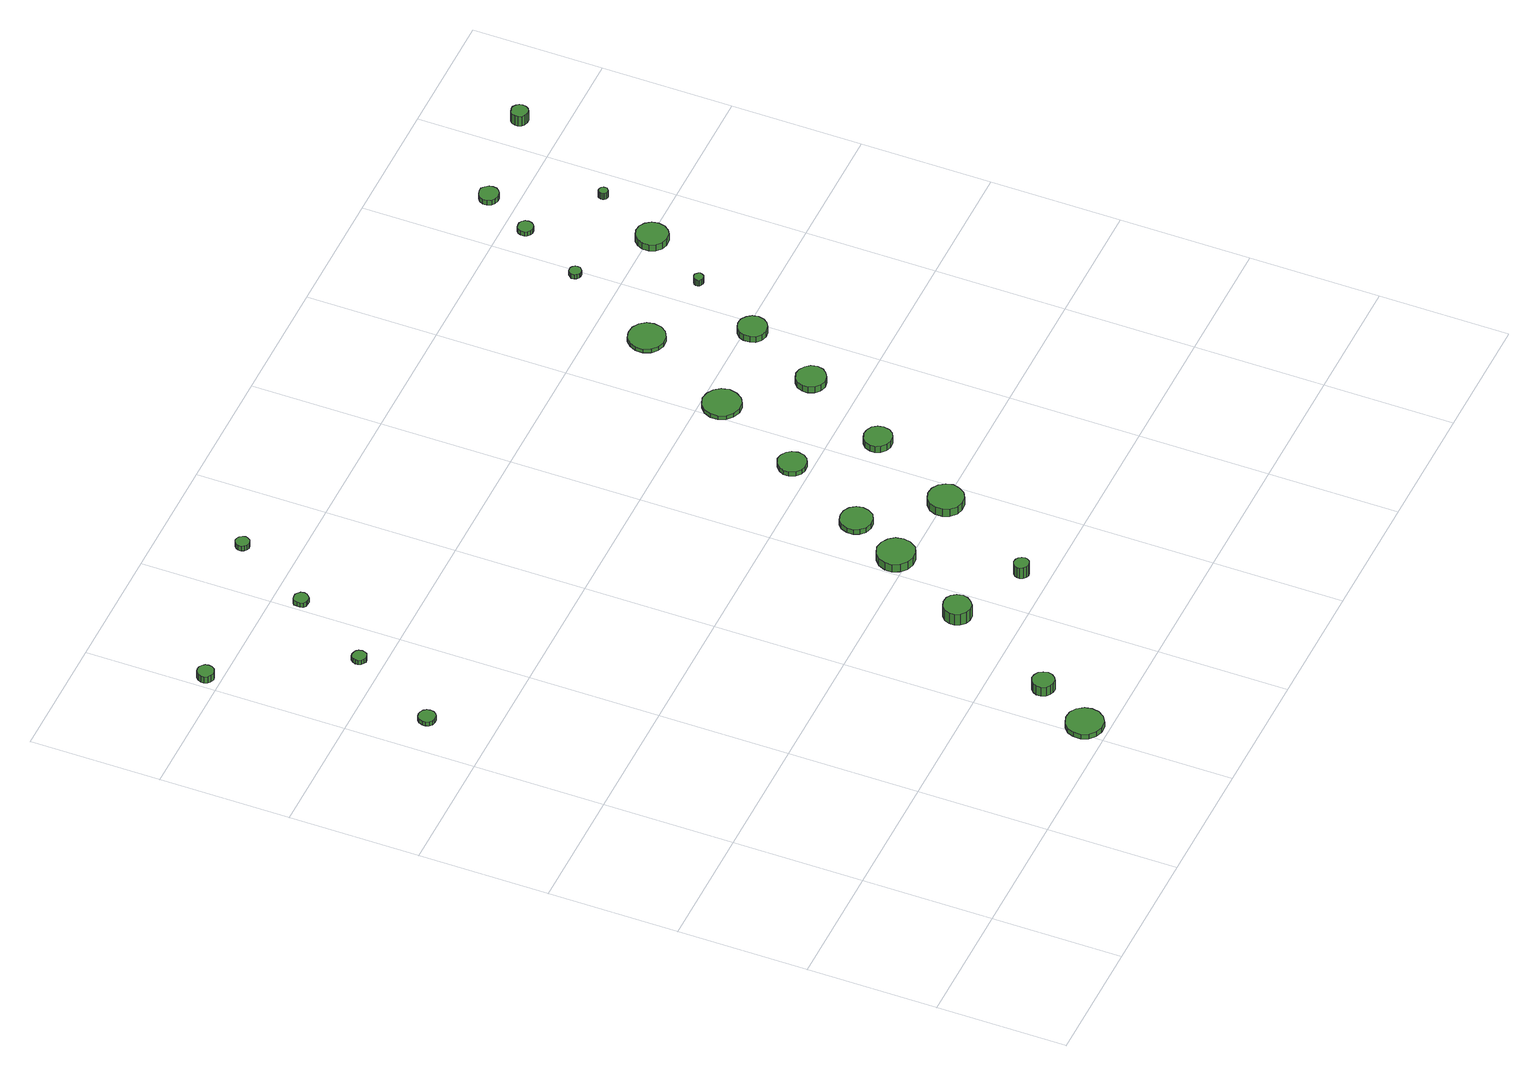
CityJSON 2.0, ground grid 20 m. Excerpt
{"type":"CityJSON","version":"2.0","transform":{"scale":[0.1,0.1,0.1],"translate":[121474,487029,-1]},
"CityObjects":{
"tree1":{"type":"SolitaryVegetationObject","attributes":{"function":"something"},"geometry":[{"type":"MultiSurface","lod":"1","boundaries":[[[0,1,2,3,4,5,6,7,8,9,10,11,12,13,14]],[[15,16,17,18,19,20,21,22,23,24,25,26,27,28,29]],[[0,29,28,1]],[[1,28,27,2]],[[2,27,26,3]],[[3,26,25,4]],[[4,25,24,5]],[[5,24,23,6]],[[6,23,22,7]],[[7,22,21,8]],[[8,21,20,9]],[[9,20,19,10]],[[10,19,18,11]],[[11,18,17,12]],[[12,17,16,13]],[[13,16,15,14]],[[14,15,29,0]]]}]},
"tree2":{"type":"SolitaryVegetationObject","attributes":{"function":"something"},"geometry":[{"type":"MultiSurface","lod":"1","boundaries":[[[30,31,32,33,34,35,36,37,38,39,40,41,42,43,44]],[[45,46,47,48,49,50,51,52,53,54,55,56,57,58,59]],[[30,59,58,31]],[[31,58,57,32]],[[32,57,56,33]],[[33,56,55,34]],[[34,55,54,35]],[[35,54,53,36]],[[36,53,52,37]],[[37,52,51,38]],[[38,51,50,39]],[[39,50,49,40]],[[40,49,48,41]],[[41,48,47,42]],[[42,47,46,43]],[[43,46,45,44]],[[44,45,59,30]]]}]},
"tree3":{"type":"SolitaryVegetationObject","attributes":{"function":"something"},"geometry":[{"type":"MultiSurface","lod":"1","boundaries":[[[60,61,62,63,64,65,66,67,68,69,70,71,72,73,74]],[[75,76,77,78,79,80,81,82,83,84,85,86,87,88,89]],[[60,89,88,61]],[[61,88,87,62]],[[62,87,86,63]],[[63,86,85,64]],[[64,85,84,65]],[[65,84,83,66]],[[66,83,82,67]],[[67,82,81,68]],[[68,81,80,69]],[[69,80,79,70]],[[70,79,78,71]],[[71,78,77,72]],[[72,77,76,73]],[[73,76,75,74]],[[74,75,89,60]]]}]},
"tree4":{"type":"SolitaryVegetationObject","attributes":{"function":"something"},"geometry":[{"type":"MultiSurface","lod":"1","boundaries":[[[90,91,92,93,94,95,96,97,98,99,100,101,102,103,104]],[[105,106,107,108,109,110,111,112,113,114,115,116,117,118,119]],[[90,119,118,91]],[[91,118,117,92]],[[92,117,116,93]],[[93,116,115,94]],[[94,115,114,95]],[[95,114,113,96]],[[96,113,112,97]],[[97,112,111,98]],[[98,111,110,99]],[[99,110,109,100]],[[100,109,108,101]],[[101,108,107,102]],[[102,107,106,103]],[[103,106,105,104]],[[104,105,119,90]]]}]},
"tree5":{"type":"SolitaryVegetationObject","attributes":{"function":"something"},"geometry":[{"type":"MultiSurface","lod":"1","boundaries":[[[120,121,122,123,124,125,126,127,128,129,130,131,132,133,134]],[[135,136,137,138,139,140,141,142,143,144,145,146,147,148,149]],[[120,149,148,121]],[[121,148,147,122]],[[122,147,146,123]],[[123,146,145,124]],[[124,145,144,125]],[[125,144,143,126]],[[126,143,142,127]],[[127,142,141,128]],[[128,141,140,129]],[[129,140,139,130]],[[130,139,138,131]],[[131,138,137,132]],[[132,137,136,133]],[[133,136,135,134]],[[134,135,149,120]]]}]},
"tree6":{"type":"SolitaryVegetationObject","attributes":{"function":"something"},"geometry":[{"type":"MultiSurface","lod":"1","boundaries":[[[150,151,152,153,154,155,156,157,158,159,160,161,162,163,164]],[[165,166,167,168,169,170,171,172,173,174,175,176,177,178,179]],[[150,179,178,151]],[[151,178,177,152]],[[152,177,176,153]],[[153,176,175,154]],[[154,175,174,155]],[[155,174,173,156]],[[156,173,172,157]],[[157,172,171,158]],[[158,171,170,159]],[[159,170,169,160]],[[160,169,168,161]],[[161,168,167,162]],[[162,167,166,163]],[[163,166,165,164]],[[164,165,179,150]]]}]},
"tree7":{"type":"SolitaryVegetationObject","attributes":{"function":"something"},"geometry":[{"type":"MultiSurface","lod":"1","boundaries":[[[180,181,182,183,184,185,186,187,188,189,190,191,192,193,194]],[[195,196,197,198,199,200,201,202,203,204,205,206,207,208,209]],[[180,209,208,181]],[[181,208,207,182]],[[182,207,206,183]],[[183,206,205,184]],[[184,205,204,185]],[[185,204,203,186]],[[186,203,202,187]],[[187,202,201,188]],[[188,201,200,189]],[[189,200,199,190]],[[190,199,198,191]],[[191,198,197,192]],[[192,197,196,193]],[[193,196,195,194]],[[194,195,209,180]]]}]},
"tree8":{"type":"SolitaryVegetationObject","attributes":{"function":"something"},"geometry":[{"type":"MultiSurface","lod":"1","boundaries":[[[210,211,212,213,214,215,216,217,218,219,220,221,222,223,224]],[[225,226,227,228,229,230,231,232,233,234,235,236,237,238,239]],[[210,239,238,211]],[[211,238,237,212]],[[212,237,236,213]],[[213,236,235,214]],[[214,235,234,215]],[[215,234,233,216]],[[216,233,232,217]],[[217,232,231,218]],[[218,231,230,219]],[[219,230,229,220]],[[220,229,228,221]],[[221,228,227,222]],[[222,227,226,223]],[[223,226,225,224]],[[224,225,239,210]]]}]},
"tree9":{"type":"SolitaryVegetationObject","attributes":{"function":"something"},"geometry":[{"type":"MultiSurface","lod":"1","boundaries":[[[240,241,242,243,244,245,246,247,248,249,250,251,252,253,254]],[[255,256,257,258,259,260,261,262,263,264,265,266,267,268,269]],[[240,269,268,241]],[[241,268,267,242]],[[242,267,266,243]],[[243,266,265,244]],[[244,265,264,245]],[[245,264,263,246]],[[246,263,262,247]],[[247,262,261,248]],[[248,261,260,249]],[[249,260,259,250]],[[250,259,258,251]],[[251,258,257,252]],[[252,257,256,253]],[[253,256,255,254]],[[254,255,269,240]]]}]},
"tree10":{"type":"SolitaryVegetationObject","attributes":{"function":"something"},"geometry":[{"type":"MultiSurface","lod":"1","boundaries":[[[270,271,272,273,274,275,276,277,278,279,280,281,282,283,284]],[[285,286,287,288,289,290,291,292,293,294,295,296,297,298,299]],[[270,299,298,271]],[[271,298,297,272]],[[272,297,296,273]],[[273,296,295,274]],[[274,295,294,275]],[[275,294,293,276]],[[276,293,292,277]],[[277,292,291,278]],[[278,291,290,279]],[[279,290,289,280]],[[280,289,288,281]],[[281,288,287,282]],[[282,287,286,283]],[[283,286,285,284]],[[284,285,299,270]]]}]},
"tree11":{"type":"SolitaryVegetationObject","attributes":{"function":"something"},"geometry":[{"type":"MultiSurface","lod":"1","boundaries":[[[300,301,302,303,304,305,306,307,308,309,310,311,312,313,314]],[[315,316,317,318,319,320,321,322,323,324,325,326,327,328,329]],[[300,329,328,301]],[[301,328,327,302]],[[302,327,326,303]],[[303,326,325,304]],[[304,325,324,305]],[[305,324,323,306]],[[306,323,322,307]],[[307,322,321,308]],[[308,321,320,309]],[[309,320,319,310]],[[310,319,318,311]],[[311,318,317,312]],[[312,317,316,313]],[[313,316,315,314]],[[314,315,329,300]]]}]},
"tree12":{"type":"SolitaryVegetationObject","attributes":{"function":"something"},"geometry":[{"type":"MultiSurface","lod":"1","boundaries":[[[330,331,332,333,334,335,336,337,338,339,340,341,342,343,344]],[[345,346,347,348,349,350,351,352,353,354,355,356,357,358,359]],[[330,359,358,331]],[[331,358,357,332]],[[332,357,356,333]],[[333,356,355,334]],[[334,355,354,335]],[[335,354,353,336]],[[336,353,352,337]],[[337,352,351,338]],[[338,351,350,339]],[[339,350,349,340]],[[340,349,348,341]],[[341,348,347,342]],[[342,347,346,343]],[[343,346,345,344]],[[344,345,359,330]]]}]},
"tree13":{"type":"SolitaryVegetationObject","attributes":{"function":"something"},"geometry":[{"type":"MultiSurface","lod":"1","boundaries":[[[360,361,362,363,364,365,366,367,368,369,370,371,372,373,374]],[[375,376,377,378,379,380,381,382,383,384,385,386,387,388,389]],[[360,389,388,361]],[[361,388,387,362]],[[362,387,386,363]],[[363,386,385,364]],[[364,385,384,365]],[[365,384,383,366]],[[366,383,382,367]],[[367,382,381,368]],[[368,381,380,369]],[[369,380,379,370]],[[370,379,378,371]],[[371,378,377,372]],[[372,377,376,373]],[[373,376,375,374]],[[374,375,389,360]]]}]},
"tree14":{"type":"SolitaryVegetationObject","attributes":{"function":"something"},"geometry":[{"type":"MultiSurface","lod":"1","boundaries":[[[390,391,392,393,394,395,396,397,398,399,400,401,402,403,404]],[[405,406,407,408,409,410,411,412,413,414,415,416,417,418,419]],[[390,419,418,391]],[[391,418,417,392]],[[392,417,416,393]],[[393,416,415,394]],[[394,415,414,395]],[[395,414,413,396]],[[396,413,412,397]],[[397,412,411,398]],[[398,411,410,399]],[[399,410,409,400]],[[400,409,408,401]],[[401,408,407,402]],[[402,407,406,403]],[[403,406,405,404]],[[404,405,419,390]]]}]},
"tree15":{"type":"SolitaryVegetationObject","attributes":{"function":"something"},"geometry":[{"type":"MultiSurface","lod":"1","boundaries":[[[420,421,422,423,424,425,426,427,428,429,430,431,432,433,434]],[[435,436,437,438,439,440,441,442,443,444,445,446,447,448,449]],[[420,449,448,421]],[[421,448,447,422]],[[422,447,446,423]],[[423,446,445,424]],[[424,445,444,425]],[[425,444,443,426]],[[426,443,442,427]],[[427,442,441,428]],[[428,441,440,429]],[[429,440,439,430]],[[430,439,438,431]],[[431,438,437,432]],[[432,437,436,433]],[[433,436,435,434]],[[434,435,449,420]]]}]},
"tree16":{"type":"SolitaryVegetationObject","attributes":{"function":"something"},"geometry":[{"type":"MultiSurface","lod":"1","boundaries":[[[450,451,452,453,454,455,456,457,458,459,460,461,462,463,464]],[[465,466,467,468,469,470,471,472,473,474,475,476,477,478,479]],[[450,479,478,451]],[[451,478,477,452]],[[452,477,476,453]],[[453,476,475,454]],[[454,475,474,455]],[[455,474,473,456]],[[456,473,472,457]],[[457,472,471,458]],[[458,471,470,459]],[[459,470,469,460]],[[460,469,468,461]],[[461,468,467,462]],[[462,467,466,463]],[[463,466,465,464]],[[464,465,479,450]]]}]},
"tree17":{"type":"SolitaryVegetationObject","attributes":{"function":"something"},"geometry":[{"type":"MultiSurface","lod":"1","boundaries":[[[480,481,482,483,484,485,486,487,488,489,490,491,492,493,494]],[[495,496,497,498,499,500,501,502,503,504,505,506,507,508,509]],[[480,509,508,481]],[[481,508,507,482]],[[482,507,506,483]],[[483,506,505,484]],[[484,505,504,485]],[[485,504,503,486]],[[486,503,502,487]],[[487,502,501,488]],[[488,501,500,489]],[[489,500,499,490]],[[490,499,498,491]],[[491,498,497,492]],[[492,497,496,493]],[[493,496,495,494]],[[494,495,509,480]]]}]},
"tree18":{"type":"SolitaryVegetationObject","attributes":{"function":"something"},"geometry":[{"type":"MultiSurface","lod":"1","boundaries":[[[510,511,512,513,514,515,516,517,518,519,520,521,522,523,524]],[[525,526,527,528,529,530,531,532,533,534,535,536,537,538,539]],[[510,539,538,511]],[[511,538,537,512]],[[512,537,536,513]],[[513,536,535,514]],[[514,535,534,515]],[[515,534,533,516]],[[516,533,532,517]],[[517,532,531,518]],[[518,531,530,519]],[[519,530,529,520]],[[520,529,528,521]],[[521,528,527,522]],[[522,527,526,523]],[[523,526,525,524]],[[524,525,539,510]]]}]},
"tree19":{"type":"SolitaryVegetationObject","attributes":{"function":"something"},"geometry":[{"type":"MultiSurface","lod":"1","boundaries":[[[540,541,542,543,544,545,546,547,548,549,550,551,552,553,554]],[[555,556,557,558,559,560,561,562,563,564,565,566,567,568,569]],[[540,569,568,541]],[[541,568,567,542]],[[542,567,566,543]],[[543,566,565,544]],[[544,565,564,545]],[[545,564,563,546]],[[546,563,562,547]],[[547,562,561,548]],[[548,561,560,549]],[[549,560,559,550]],[[550,559,558,551]],[[551,558,557,552]],[[552,557,556,553]],[[553,556,555,554]],[[554,555,569,540]]]}]},
"tree20":{"type":"SolitaryVegetationObject","attributes":{"function":"something"},"geometry":[{"type":"MultiSurface","lod":"1","boundaries":[[[570,571,572,573,574,575,576,577,578,579,580,581,582,583,584]],[[585,586,587,588,589,590,591,592,593,594,595,596,597,598,599]],[[570,599,598,571]],[[571,598,597,572]],[[572,597,596,573]],[[573,596,595,574]],[[574,595,594,575]],[[575,594,593,576]],[[576,593,592,577]],[[577,592,591,578]],[[578,591,590,579]],[[579,590,589,580]],[[580,589,588,581]],[[581,588,587,582]],[[582,587,586,583]],[[583,586,585,584]],[[584,585,599,570]]]}]},
"tree21":{"type":"SolitaryVegetationObject","attributes":{"function":"something"},"geometry":[{"type":"MultiSurface","lod":"1","boundaries":[[[600,601,602,603,604,605,606,607,608,609,610,611,612,613,614]],[[615,616,617,618,619,620,621,622,623,624,625,626,627,628,629]],[[600,629,628,601]],[[601,628,627,602]],[[602,627,626,603]],[[603,626,625,604]],[[604,625,624,605]],[[605,624,623,606]],[[606,623,622,607]],[[607,622,621,608]],[[608,621,620,609]],[[609,620,619,610]],[[610,619,618,611]],[[611,618,617,612]],[[612,617,616,613]],[[613,616,615,614]],[[614,615,629,600]]]}]},
"tree22":{"type":"SolitaryVegetationObject","attributes":{"function":"something"},"geometry":[{"type":"MultiSurface","lod":"1","boundaries":[[[630,631,632,633,634,635,636,637,638,639,640,641,642,643,644]],[[645,646,647,648,649,650,651,652,653,654,655,656,657,658,659]],[[630,659,658,631]],[[631,658,657,632]],[[632,657,656,633]],[[633,656,655,634]],[[634,655,654,635]],[[635,654,653,636]],[[636,653,652,637]],[[637,652,651,638]],[[638,651,650,639]],[[639,650,649,640]],[[640,649,648,641]],[[641,648,647,642]],[[642,647,646,643]],[[643,646,645,644]],[[644,645,659,630]]]}]},
"tree23":{"type":"SolitaryVegetationObject","attributes":{"function":"something"},"geometry":[{"type":"MultiSurface","lod":"1","boundaries":[[[660,661,662,663,664,665,666,667,668,669,670,671,672,673,674]],[[675,676,677,678,679,680,681,682,683,684,685,686,687,688,689]],[[660,689,688,661]],[[661,688,687,662]],[[662,687,686,663]],[[663,686,685,664]],[[664,685,684,665]],[[665,684,683,666]],[[666,683,682,667]],[[667,682,681,668]],[[668,681,680,669]],[[669,680,679,670]],[[670,679,678,671]],[[671,678,677,672]],[[672,677,676,673]],[[673,676,675,674]],[[674,675,689,660]]]}]},
"tree24":{"type":"SolitaryVegetationObject","attributes":{"function":"something"},"geometry":[{"type":"MultiSurface","lod":"1","boundaries":[[[690,691,692,693,694,695,696,697,698,699,700,701,702,703,704]],[[705,706,707,708,709,710,711,712,713,714,715,716,717,718,719]],[[690,719,718,691]],[[691,718,717,692]],[[692,717,716,693]],[[693,716,715,694]],[[694,715,714,695]],[[695,714,713,696]],[[696,713,712,697]],[[697,712,711,698]],[[698,711,710,699]],[[699,710,709,700]],[[700,709,708,701]],[[701,708,707,702]],[[702,707,706,703]],[[703,706,705,704]],[[704,705,719,690]]]}]},
"tree25":{"type":"SolitaryVegetationObject","attributes":{"function":"something"},"geometry":[{"type":"MultiSurface","lod":"1","boundaries":[[[720,721,722,723,724,725,726,727,728,729,730,731,732,733,734]],[[735,736,737,738,739,740,741,742,743,744,745,746,747,748,749]],[[720,749,748,721]],[[721,748,747,722]],[[722,747,746,723]],[[723,746,745,724]],[[724,745,744,725]],[[725,744,743,726]],[[726,743,742,727]],[[727,742,741,728]],[[728,741,740,729]],[[729,740,739,730]],[[730,739,738,731]],[[731,738,737,732]],[[732,737,736,733]],[[733,736,735,734]],[[734,735,749,720]]]}]}
},
"vertices":[
[76,900,14],[75,905,14],[72,909,14],[67,912,14],[62,913,14],[57,911,14],[53,907,14],[51,902,14],[51,897,14],[53,892,14],[57,888,14],[62,887,14],[67,887,14],[72,890,14],[75,894,14],[75,894,6],[72,890,6],[67,887,6],[62,887,6],[57,888,6],[53,892,6],[51,897,6],[51,902,6],[53,907,6],[57,911,6],[62,913,6],[67,912,6],[72,909,6],[75,905,6],[76,900,6],
[34,1224,18],[33,1229,18],[30,1233,18],[25,1236,18],[20,1236,18],[15,1235,18],[11,1231,18],[9,1226,18],[9,1221,18],[11,1216,18],[15,1213,18],[20,1211,18],[25,1212,18],[30,1214,18],[33,1219,18],[33,1219,6],[30,1214,6],[25,1212,6],[20,1211,6],[15,1213,6],[11,1216,6],[9,1221,6],[9,1226,6],[11,1231,6],[15,1235,6],[20,1236,6],[25,1236,6],[30,1233,6],[33,1229,6],[34,1224,6],
[447,36,15],[445,47,15],[438,57,15],[428,63,15],[416,64,15],[405,60,15],[396,52,15],[392,42,15],[392,30,15],[396,20,15],[405,12,15],[416,8,15],[428,9,15],[438,15,15],[445,25,15],[445,25,6],[438,15,6],[428,9,6],[416,8,6],[405,12,6],[396,20,6],[392,30,6],[392,42,6],[396,52,6],[405,60,6],[416,64,6],[428,63,6],[438,57,6],[445,47,6],[447,36,6],
[151,1037,14],[150,1042,14],[148,1045,14],[144,1047,14],[139,1048,14],[135,1047,14],[132,1044,14],[130,1039,14],[130,1035,14],[132,1031,14],[135,1028,14],[139,1026,14],[144,1027,14],[148,1029,14],[150,1033,14],[150,1033,6],[148,1029,6],[144,1027,6],[139,1026,6],[135,1028,6],[132,1031,6],[130,1035,6],[130,1039,6],[132,1044,6],[135,1047,6],[139,1048,6],[144,1047,6],[148,1045,6],[150,1042,6],[151,1037,6],
[484,120,23],[482,127,23],[478,133,23],[472,136,23],[465,137,23],[459,135,23],[454,130,23],[451,124,23],[451,117,23],[454,110,23],[459,106,23],[465,104,23],[472,104,23],[478,108,23],[482,113,23],[482,113,6],[478,108,6],[472,104,6],[465,104,6],[459,106,6],[454,110,6],[451,117,6],[451,124,6],[454,130,6],[459,135,6],[465,137,6],[472,136,6],[478,133,6],[482,127,6],[484,120,6],
[229,1160,14],[228,1165,14],[225,1168,14],[221,1171,14],[216,1171,14],[212,1170,14],[208,1167,14],[207,1162,14],[207,1158,14],[208,1153,14],[212,1150,14],[216,1149,14],[221,1149,14],[225,1152,14],[228,1156,14],[228,1156,6],[225,1152,6],[221,1149,6],[216,1149,6],[212,1150,6],[208,1153,6],[207,1158,6],[207,1162,6],[208,1167,6],[212,1170,6],[216,1171,6],[221,1171,6],[225,1168,6],[228,1165,6],[229,1160,6],
[579,292,27],[577,301,27],[572,308,27],[565,312,27],[556,313,27],[548,310,27],[541,304,27],[538,296,27],[538,288,27],[541,280,27],[548,274,27],[556,271,27],[565,272,27],[572,277,27],[577,284,27],[577,284,6],[572,277,6],[565,272,6],[556,271,6],[548,274,6],[541,280,6],[538,288,6],[538,296,6],[541,304,6],[548,310,6],[556,313,6],[565,312,6],[572,308,6],[577,301,6],[579,292,6],
[302,1282,15],[301,1286,15],[298,1290,15],[294,1292,15],[290,1293,15],[286,1291,15],[283,1288,15],[281,1284,15],[281,1280,15],[283,1276,15],[286,1273,15],[290,1271,15],[294,1272,15],[298,1274,15],[301,1278,15],[301,1278,6],[298,1274,6],[294,1272,6],[290,1271,6],[286,1273,6],[283,1276,6],[281,1280,6],[281,1284,6],[283,1288,6],[286,1291,6],[290,1293,6],[294,1292,6],[298,1290,6],[301,1286,6],[302,1282,6],
[686,242,26],[685,247,26],[682,251,26],[678,253,26],[673,254,26],[669,252,26],[665,249,26],[663,245,26],[663,240,26],[665,236,26],[669,233,26],[673,231,26],[678,232,26],[682,234,26],[685,238,26],[685,238,6],[682,234,6],[678,232,6],[673,231,6],[669,233,6],[665,236,6],[663,240,6],[663,245,6],[665,249,6],[669,252,6],[673,254,6],[678,253,6],[682,251,6],[685,247,6],[686,242,6],
[660,418,20],[658,430,20],[651,439,20],[641,445,20],[629,447,20],[618,443,20],[609,435,20],[604,424,20],[604,413,20],[609,402,20],[618,394,20],[629,390,20],[641,392,20],[651,397,20],[658,407,20],[658,407,6],[651,397,6],[641,392,6],[629,390,6],[618,394,6],[609,402,6],[604,413,6],[604,424,6],[609,435,6],[618,443,6],[629,447,6],[641,445,6],[651,439,6],[658,430,6],[660,418,6],
[702,499,15],[700,509,15],[694,517,15],[685,522,15],[675,523,15],[665,520,15],[658,514,15],[654,504,15],[654,494,15],[658,485,15],[665,478,15],[675,475,15],[685,476,15],[694,481,15],[700,490,15],[700,490,6],[694,481,6],[685,476,6],[675,475,6],[665,478,6],[658,485,6],[654,494,6],[654,504,6],[658,514,6],[665,520,6],[675,523,6],[685,522,6],[694,517,6],[700,509,6],[702,499,6],
[791,398,20],[788,408,20],[782,417,20],[772,423,20],[761,424,20],[751,421,20],[742,413,20],[738,403,20],[738,392,20],[742,382,20],[751,374,20],[761,371,20],[772,372,20],[782,378,20],[788,387,20],[788,387,6],[782,378,6],[772,372,6],[761,371,6],[751,374,6],[742,382,6],[738,392,6],[738,403,6],[742,413,6],[751,421,6],[761,424,6],[772,423,6],[782,417,6],[788,408,6],[791,398,6],
[772,629,14],[770,638,14],[765,645,14],[757,650,14],[748,651,14],[740,648,14],[733,642,14],[729,634,14],[729,625,14],[733,616,14],[740,610,14],[748,608,14],[757,609,14],[765,613,14],[770,620,14],[770,620,6],[765,613,6],[757,609,6],[748,608,6],[740,610,6],[733,616,6],[729,625,6],[729,634,6],[733,642,6],[740,648,6],[748,651,6],[757,650,6],[765,645,6],[770,638,6],[772,629,6],
[864,536,18],[862,545,18],[857,552,18],[849,556,18],[840,557,18],[832,554,18],[825,548,18],[822,540,18],[822,532,18],[825,524,18],[832,518,18],[840,515,18],[849,516,18],[857,520,18],[862,527,18],[862,527,6],[857,520,6],[849,516,6],[840,515,6],[832,518,6],[825,524,6],[822,532,6],[822,540,6],[825,548,6],[832,554,6],[840,557,6],[849,556,6],[857,552,6],[862,545,6],[864,536,6],
[854,770,13],[851,782,13],[844,791,13],[834,797,13],[822,799,13],[811,795,13],[802,787,13],[797,776,13],[797,764,13],[802,753,13],[811,745,13],[822,741,13],[834,742,13],[844,748,13],[851,758,13],[851,758,6],[844,748,6],[834,742,6],[822,741,6],[811,745,6],[802,753,6],[797,764,6],[797,776,6],[802,787,6],[811,795,6],[822,799,6],[834,797,6],[844,791,6],[851,782,6],[854,770,6],
[943,672,17],[941,682,17],[935,689,17],[927,694,17],[918,695,17],[909,692,17],[902,686,17],[898,677,17],[898,668,17],[902,659,17],[909,653,17],[918,650,17],[927,651,17],[935,656,17],[941,663,17],[941,663,6],[935,656,6],[927,651,6],[918,650,6],[909,653,6],[902,659,6],[898,668,6],[898,677,6],[902,686,6],[909,692,6],[918,695,6],[927,694,6],[935,689,6],[941,682,6],[943,672,6],
[937,922,13],[935,933,13],[928,942,13],[918,948,13],[906,949,13],[895,946,13],[887,938,13],[882,928,13],[882,916,13],[887,905,13],[895,898,13],[906,894,13],[918,895,13],[928,901,13],[935,910,13],[935,910,6],[928,901,6],[918,895,6],[906,894,6],[895,898,6],[887,905,6],[882,916,6],[882,928,6],[887,938,6],[895,946,6],[906,949,6],[918,948,6],[928,942,6],[935,933,6],[937,922,6],
[1005,790,17],[1003,799,17],[998,806,17],[990,811,17],[981,812,17],[972,809,17],[965,803,17],[962,795,17],[962,785,17],[965,777,17],[972,771,17],[981,768,17],[990,769,17],[998,774,17],[1003,781,17],[1003,781,6],[998,774,6],[990,769,6],[981,768,6],[972,771,6],[965,777,6],[962,785,6],[962,795,6],[965,803,6],[972,809,6],[981,812,6],[990,811,6],[998,806,6],[1003,799,6],[1005,790,6],
[1002,1068,14],[1002,1072,14],[999,1075,14],[996,1077,14],[992,1077,14],[989,1076,14],[986,1073,14],[984,1070,14],[984,1066,14],[986,1063,14],[989,1060,14],[992,1059,14],[996,1059,14],[999,1061,14],[1002,1064,14],[1002,1064,6],[999,1061,6],[996,1059,6],[992,1059,6],[989,1060,6],[986,1063,6],[984,1066,6],[984,1070,6],[986,1073,6],[989,1076,6],[992,1077,6],[996,1077,6],[999,1075,6],[1002,1072,6],[1002,1068,6],
[1055,901,17],[1054,904,17],[1052,906,17],[1050,908,17],[1047,908,17],[1044,907,17],[1041,905,17],[1040,902,17],[1040,899,17],[1041,896,17],[1044,894,17],[1047,893,17],[1050,894,17],[1052,895,17],[1054,898,17],[1054,898,6],[1052,895,6],[1050,894,6],[1047,893,6],[1044,894,6],[1041,896,6],[1040,899,6],[1040,902,6],[1041,905,6],[1044,907,6],[1047,908,6],[1050,908,6],[1052,906,6],[1054,904,6],[1055,901,6],
[1061,1169,14],[1060,1174,14],[1057,1178,14],[1053,1180,14],[1048,1180,14],[1043,1179,14],[1040,1176,14],[1038,1171,14],[1038,1166,14],[1040,1162,14],[1043,1159,14],[1048,1157,14],[1053,1158,14],[1057,1160,14],[1060,1164,14],[1060,1164,6],[1057,1160,6],[1053,1158,6],[1048,1157,6],[1043,1159,6],[1040,1162,6],[1038,1166,6],[1038,1171,6],[1040,1176,6],[1043,1179,6],[1048,1180,6],[1053,1180,6],[1057,1178,6],[1060,1174,6],[1061,1169,6],
[1126,996,18],[1124,1006,18],[1118,1014,18],[1110,1019,18],[1100,1020,18],[1090,1017,18],[1083,1010,18],[1079,1001,18],[1079,991,18],[1083,982,18],[1090,975,18],[1100,972,18],[1110,973,18],[1118,978,18],[1124,986,18],[1124,986,6],[1118,978,6],[1110,973,6],[1100,972,6],[1090,975,6],[1083,982,6],[1079,991,6],[1079,1001,6],[1083,1010,6],[1090,1017,6],[1100,1020,6],[1110,1019,6],[1118,1014,6],[1124,1006,6],[1126,996,6],
[1106,1243,15],[1105,1249,15],[1101,1254,15],[1096,1258,15],[1090,1258,15],[1084,1256,15],[1079,1252,15],[1076,1246,15],[1076,1240,15],[1079,1234,15],[1084,1230,15],[1090,1228,15],[1096,1229,15],[1101,1232,15],[1105,1237,15],[1105,1237,6],[1101,1232,6],[1096,1229,6],[1090,1228,6],[1084,1230,6],[1079,1234,6],[1076,1240,6],[1076,1246,6],[1079,1252,6],[1084,1256,6],[1090,1258,6],[1096,1258,6],[1101,1254,6],[1105,1249,6],[1106,1243,6],
[1164,1095,18],[1164,1097,18],[1162,1100,18],[1160,1101,18],[1157,1102,18],[1154,1101,18],[1152,1099,18],[1151,1096,18],[1151,1093,18],[1152,1091,18],[1154,1089,18],[1157,1088,18],[1160,1088,18],[1162,1090,18],[1164,1092,18],[1164,1092,6],[1162,1090,6],[1160,1088,6],[1157,1088,6],[1154,1089,6],[1152,1091,6],[1151,1093,6],[1151,1096,6],[1152,1099,6],[1154,1101,6],[1157,1102,6],[1160,1101,6],[1162,1100,6],[1164,1097,6],[1164,1095,6],
[1269,1267,24],[1268,1272,24],[1265,1276,24],[1260,1279,24],[1255,1279,24],[1250,1277,24],[1246,1274,24],[1244,1269,24],[1244,1264,24],[1246,1259,24],[1250,1256,24],[1255,1254,24],[1260,1254,24],[1265,1257,24],[1268,1261,24],[1268,1261,6],[1265,1257,6],[1260,1254,6],[1255,1254,6],[1250,1256,6],[1246,1259,6],[1244,1264,6],[1244,1269,6],[1246,1274,6],[1250,1277,6],[1255,1279,6],[1260,1279,6],[1265,1276,6],[1268,1272,6],[1269,1267,6]
]}
